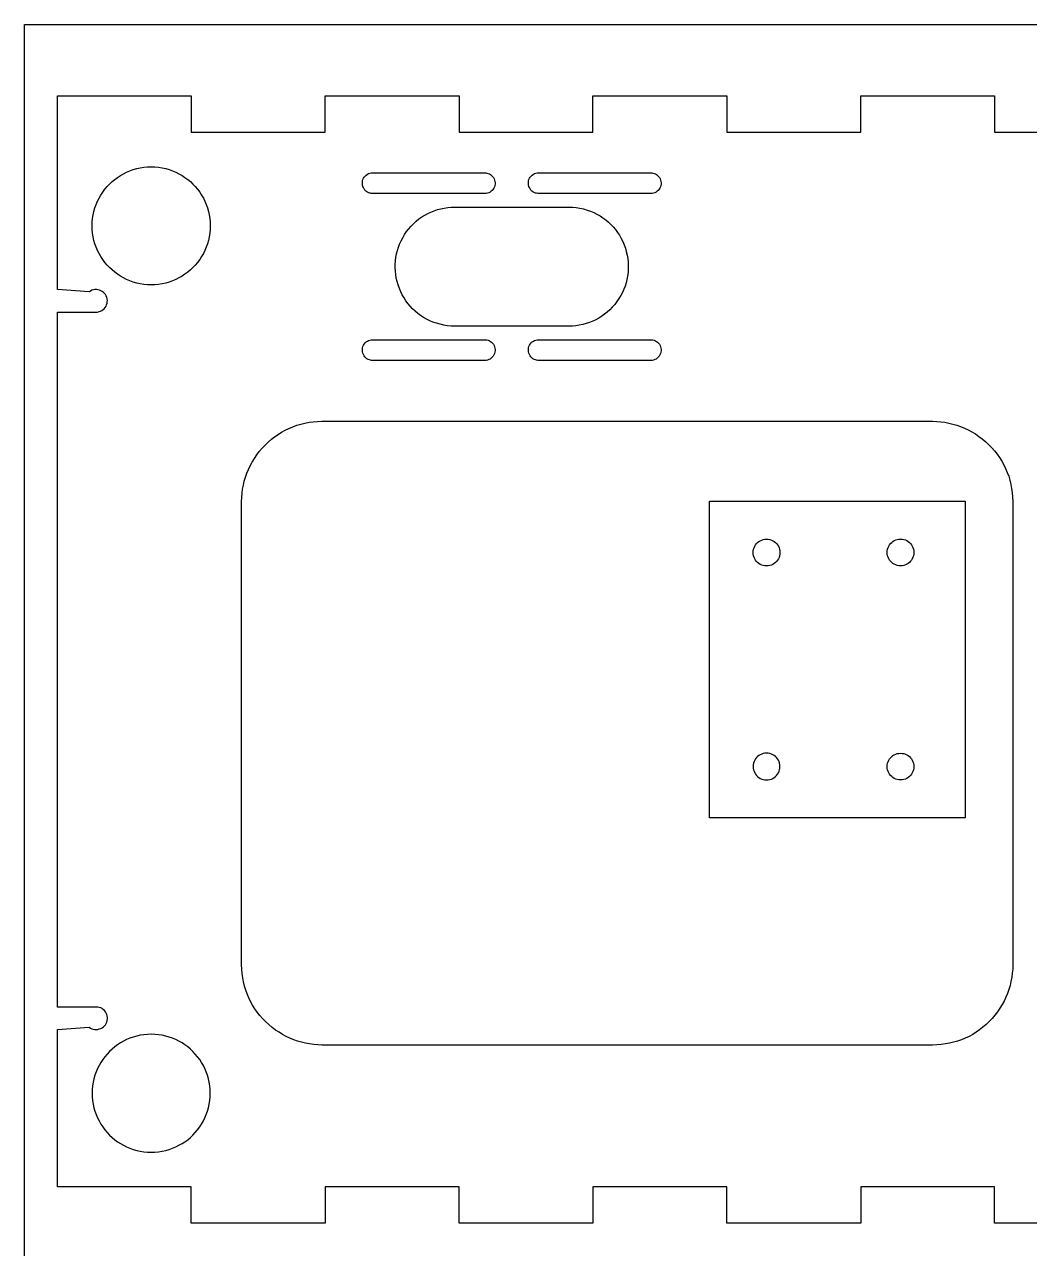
# Model space of a CAD drawing. Extents: x 0 to 650, y 186 to 551.
# Drawn here: x 0 to 150.1, y 368.5 to 551.4 of the extents above; entities that cross this region are included whole.
import ezdxf

# ---------------------------------------------------------------- set-up
doc = ezdxf.new("R2010")
doc.units = 0
doc.layers.get('0').update_dxf_attribs({"linetype": 'CONTINUOUS'})

msp = doc.modelspace()

# ---------------------------------------------------------------- linework, layer by layer
at = {"color": 7}
for points in [[(650.24, 551.399992), (650.24, 185.639992), (0, 185.639992), (0, 551.399992), (650.24, 551.399992), (650.24, 551.399992)], [(102.339987, 432.880206), (102.339987, 480.160048), (140.5001, 480.160048), (140.5001, 432.880206), (102.339987, 432.880206), (102.339987, 432.880206)]]:
    msp.add_lwpolyline(points, dxfattribs=at)
at = {"color": 1}
for points in [[(44.9199, 372.300077), (24.919996, 372.300077), (24.919996, 377.720154), (4.920008, 377.720154), (4.920008, 401.260028), (9.679996, 401.600106), (9.679996, 401.600106), (9.880007, 401.460123), (10.07999, 401.360217), (10.280001, 401.300103), (10.499993, 401.260028), (10.720014, 401.23999), (10.959987, 401.260028), (11.180008, 401.320141), (11.180008, 401.320141), (11.180008, 401.320141), (11.4, 401.40001), (11.600011, 401.500199), (11.780012, 401.640181), (11.940004, 401.780163), (12.080014, 401.960221), (12.180006, 402.160034), (12.279997, 402.36013), (12.279997, 402.36013), (12.279997, 402.36013), (12.339997, 402.579981), (12.379988, 402.820152), (12.379988, 403.040003), (12.339997, 403.260137), (12.279997, 403.45995), (12.199987, 403.680083), (12.080014, 403.880179), (12.080014, 403.880179), (12.080014, 403.880179), (11.940004, 404.059954), (11.760002, 404.219974), (11.580001, 404.359957), (11.37999, 404.460146), (11.159998, 404.540014), (10.940006, 404.58009), (10.700004, 404.600128), (10.700004, 404.600128), (4.920008, 404.600128), (4.920008, 508.440126), (10.700004, 508.440126), (10.700004, 508.440126), (10.919996, 508.440126), (11.139988, 508.499957), (11.360009, 508.56007), (11.559992, 508.659977), (11.739993, 508.799959), (11.900013, 508.940223), (12.060005, 509.119999), (12.060005, 509.119999), (12.060005, 509.119999), (12.180006, 509.320094), (12.259987, 509.52019), (12.339997, 509.740041), (12.360007, 509.960174), (12.379988, 510.180026), (12.339997, 510.400159), (12.279997, 510.62001), (12.279997, 510.62001), (12.279997, 510.62001), (12.199987, 510.840143), (12.099996, 511.039957), (11.960013, 511.220014), (11.799993, 511.380034), (11.619992, 511.499979), (11.420009, 511.620206), (11.199989, 511.700074), (11.199989, 511.700074), (11.199989, 511.700074), (10.979997, 511.760188), (10.760004, 511.779943), (10.520003, 511.779943), (10.30001, 511.74015), (10.07999, 511.680037), (9.880007, 511.58013), (9.679996, 511.440148), (9.679996, 511.440148), (4.920008, 511.779943), (4.920008, 540.720139), (24.919996, 540.720139), (24.919996, 535.320099), (44.9199, 535.320099), (44.9199, 540.720139), (64.91986, 540.720139), (64.91986, 535.320099), (84.920102, 535.320099), (84.920102, 540.720139), (104.920062, 540.720139), (104.920062, 535.320099), (124.920022, 535.320099), (124.920022, 540.720139), (144.919982, 540.720139), (144.919982, 535.320099), (164.919942, 535.320099)], [(147.64004, 410.920212), (147.620002, 410.280132), (147.559889, 409.66009), (147.48002, 409.040048), (147.360076, 408.420006), (147.220093, 407.820001), (147.040036, 407.219997), (146.83994, 406.64003), (146.600051, 406.080101), (146.340124, 405.500134), (146.040122, 404.959961), (145.700044, 404.42007), (145.359967, 403.900217), (145.359967, 403.900217), (144.960058, 403.380081), (144.540111, 402.900021), (144.100127, 402.419961), (143.640104, 401.979977), (143.180082, 401.580068), (142.679984, 401.200197), (142.179887, 400.840081), (141.639996, 400.520041), (141.100104, 400.220039), (140.539893, 399.960112), (139.979964, 399.720223), (139.37996, 399.50009), (138.779956, 399.34007), (138.179951, 399.18005), (137.559909, 399.080143), (136.920111, 398.979954), (136.280031, 398.940161), (135.639951, 398.920123), (44.440122, 398.920123), (44.440122, 398.920123), (43.800042, 398.940161), (43.200038, 398.999992), (42.579996, 399.080143), (41.979991, 399.18005), (41.379987, 399.34007), (40.80002, 399.50009), (40.220053, 399.720223), (39.660124, 399.940074), (39.099913, 400.200001), (38.560022, 400.500003), (38.020131, 400.820043), (37.520033, 401.160121), (37.520033, 401.160121), (36.97986, 401.56003), (36.500082, 401.979977), (36.020022, 402.419961), (35.580038, 402.859946), (35.160091, 403.340006), (34.779938, 403.840103), (34.420104, 404.340201), (34.080027, 404.880092), (33.780024, 405.419983), (33.50006, 405.980194), (33.259889, 406.560161), (33.060076, 407.140128), (32.85998, 407.740132), (32.719998, 408.360174), (32.600053, 408.980217), (32.519902, 409.620014), (32.460071, 410.260094), (32.440033, 410.920212), (32.440033, 480.119972), (32.440033, 480.119972), (32.460071, 480.740014), (32.499864, 481.360057), (32.580016, 481.980099), (32.69996, 482.580103), (32.839942, 483.180108), (33.02, 483.780112), (33.220096, 484.360079), (33.459984, 484.920008), (33.719911, 485.480219), (34.019913, 486.02011), (34.339953, 486.560001), (34.700069, 487.080137), (34.700069, 487.080137), (35.07994, 487.59999), (35.499887, 488.100088), (35.939871, 488.56011), (36.399893, 489.000094), (36.879953, 489.420041), (37.360013, 489.800194), (37.879867, 490.160028), (38.400002, 490.480068), (38.939893, 490.78007), (39.500104, 491.060034), (40.080071, 491.300206), (40.660038, 491.520057), (41.260042, 491.700114), (41.880084, 491.840097), (42.500127, 491.960041), (43.139924, 492.040192), (43.780004, 492.100023), (44.440122, 492.120061), (135.639951, 492.120061), (135.639951, 492.120061), (135.639951, 492.120061), (136.259993, 492.100023), (136.880036, 492.040192), (137.48004, 491.960041), (138.080044, 491.840097), (138.680049, 491.700114), (139.260016, 491.540094), (139.839982, 491.319961), (140.399911, 491.10011), (140.960122, 490.840183), (141.500013, 490.540181), (142.039904, 490.220141), (142.56004, 489.860026), (142.56004, 489.860026), (143.079893, 489.480154), (143.579991, 489.060208), (144.040013, 488.620223), (144.479998, 488.160201), (144.899944, 487.700179), (145.300136, 487.200081), (145.659969, 486.679946), (145.980009, 486.160092), (146.280011, 485.620201), (146.559976, 485.05999), (146.799864, 484.480023), (147.019998, 483.900057), (147.200056, 483.300052), (147.340038, 482.68001), (147.459982, 482.059968), (147.559889, 481.42017), (147.599964, 480.78009), (147.64004, 480.119972), (147.64004, 410.920212), (147.64004, 410.920212)], [(164.919942, 372.300077), (144.919982, 372.300077), (144.919982, 377.720154), (124.920022, 377.720154), (124.920022, 372.300077), (104.920062, 372.300077), (104.920062, 377.720154), (84.920102, 377.720154), (84.920102, 372.300077), (64.91986, 372.300077), (64.91986, 377.720154), (44.9199, 377.720154), (44.9199, 372.300077), (44.9199, 372.300077)]]:
    msp.add_lwpolyline(points, dxfattribs=at)
at = {"color": 5}
for points in [[(10.120009, 521.320183), (10.120009, 521.880112), (10.18001, 522.420003), (10.259991, 522.960177), (10.379992, 523.48003), (10.520003, 524.000166), (10.700004, 524.499981), (10.919996, 525.000079), (11.139988, 525.460101), (11.4, 525.920123), (11.700002, 526.360108), (12.000004, 526.780054), (12.339997, 527.179963), (12.7, 527.560117), (13.080012, 527.91995), (13.480006, 528.23999), (13.900009, 528.56003), (14.320012, 528.839994), (14.780006, 529.100203), (15.26001, 529.340092), (15.740013, 529.540188), (16.239998, 529.719963), (16.759992, 529.859946), (17.279987, 529.980172), (17.819991, 530.060041), (18.380004, 530.120154), (18.93999, 530.140192), (18.93999, 530.140192), (18.93999, 530.140192), (19.479994, 530.120154), (20.040007, 530.060041), (20.580011, 529.980172), (21.100006, 529.859946), (21.62, 529.719963), (22.120013, 529.540188), (22.599989, 529.340092), (23.079992, 529.100203), (23.539986, 528.839994), (23.959989, 528.56003), (24.379992, 528.23999), (24.779986, 527.91995), (25.159998, 527.560117), (25.520001, 527.179963), (25.859994, 526.780054), (26.180006, 526.360108), (26.459998, 525.920123), (26.72001, 525.460101), (26.960012, 525.000079), (27.159994, 524.499981), (27.339996, 524.000166), (27.480006, 523.48003), (27.600007, 522.960177), (27.679989, 522.420003), (27.739989, 521.880112), (27.759999, 521.320183), (27.759999, 521.320183), (27.759999, 521.320183), (27.739989, 520.759972), (27.679989, 520.220081), (27.600007, 519.68019), (27.480006, 519.140017), (27.339996, 518.640201), (27.159994, 518.120066), (26.960012, 517.640006), (26.72001, 517.179983), (26.459998, 516.719961), (26.180006, 516.279977), (25.859994, 515.86003), (25.520001, 515.460121), (25.159998, 515.079968), (24.779986, 514.720134), (24.379992, 514.380057), (23.959989, 514.080054), (23.539986, 513.80009), (23.079992, 513.540163), (22.599989, 513.299992), (22.120013, 513.100179), (21.62, 512.920121), (21.100006, 512.760101), (20.580011, 512.660194), (20.040007, 512.560006), (19.479994, 512.520212), (18.93999, 512.500174), (18.93999, 512.500174), (18.93999, 512.500174), (18.380004, 512.520212), (17.819991, 512.560006), (17.279987, 512.660194), (16.759992, 512.760101), (16.239998, 512.920121), (15.740013, 513.100179), (15.26001, 513.299992), (14.780006, 513.540163), (14.320012, 513.80009), (13.900009, 514.080054), (13.480006, 514.380057), (13.080012, 514.720134), (12.7, 515.079968), (12.339997, 515.460121), (12.000004, 515.86003), (11.700002, 516.279977), (11.4, 516.719961), (11.139988, 517.179983), (10.919996, 517.640006), (10.700004, 518.120066), (10.520003, 518.640201), (10.379992, 519.140017), (10.259991, 519.68019), (10.18001, 520.220081), (10.120009, 520.759972), (10.120009, 521.320183), (10.120009, 521.320183)], [(51.539987, 526.220126), (51.339891, 526.299994), (51.160116, 526.400183), (51.000096, 526.520128), (50.860113, 526.66011), (50.739887, 526.840168), (50.619942, 527.019943), (50.540073, 527.200001), (50.540073, 527.200001), (50.540073, 527.200001), (50.499998, 527.420134), (50.47996, 527.619948), (50.47996, 527.820043), (50.499998, 528.020139), (50.560111, 528.219952), (50.660018, 528.420048), (50.759924, 528.600106), (50.759924, 528.600106), (50.759924, 528.600106), (50.899907, 528.760126), (51.059927, 528.900108), (51.219947, 529.020052), (51.400004, 529.119959), (51.6001, 529.180072), (51.799913, 529.220148), (52.020047, 529.240186), (52.020047, 529.240186), (68.760058, 529.240186), (68.760058, 529.240186), (68.760058, 529.240186), (68.920078, 529.220148), (69.080098, 529.20011), (69.240118, 529.160034), (69.240118, 529.160034), (69.439931, 529.080166), (69.619989, 528.979977), (69.780009, 528.860032), (69.919991, 528.700012), (70.039936, 528.539992), (70.140124, 528.360217), (70.219993, 528.160121), (70.219993, 528.160121), (70.219993, 528.160121), (70.280107, 527.960026), (70.299862, 527.760212), (70.299862, 527.540079), (70.260069, 527.339983), (70.199956, 527.14017), (70.120087, 526.960112), (69.99986, 526.780054), (69.99986, 526.780054), (69.99986, 526.780054), (69.859878, 526.620034), (69.719896, 526.480052), (69.54012, 526.360108), (69.360062, 526.260201), (69.180004, 526.200088), (68.959871, 526.160012), (68.760058, 526.139974), (68.760058, 526.139974), (52.020047, 526.139974), (52.020047, 526.139974), (51.860027, 526.160012), (51.700007, 526.18005), (51.539987, 526.220126), (51.539987, 526.220126)], [(75.55992, 528.600106), (75.699902, 528.760126), (75.859922, 528.900108), (76.019942, 529.020052), (76.2, 529.119959), (76.400096, 529.180072), (76.599909, 529.220148), (76.820042, 529.240186), (76.820042, 529.240186), (93.560053, 529.240186), (93.560053, 529.240186), (93.560053, 529.240186), (93.720073, 529.220148), (93.880093, 529.20011), (94.040113, 529.160034), (94.040113, 529.160034), (94.239927, 529.080166), (94.419984, 528.979977), (94.580004, 528.860032), (94.719987, 528.700012), (94.839931, 528.539992), (94.94012, 528.360217), (95.019989, 528.160121), (95.019989, 528.160121), (95.019989, 528.160121), (95.080102, 527.960026), (95.10014, 527.760212), (95.10014, 527.540079), (95.060064, 527.339983), (94.999951, 527.14017), (94.920082, 526.960112), (94.800138, 526.780054), (94.800138, 526.780054), (94.800138, 526.780054), (94.659873, 526.620034), (94.519891, 526.480052), (94.340116, 526.360108), (94.160058, 526.260201), (93.98, 526.200088), (93.759867, 526.160012), (93.560053, 526.139974), (93.560053, 526.139974), (76.820042, 526.139974), (76.820042, 526.139974), (76.660022, 526.160012), (76.500002, 526.18005), (76.339982, 526.220126), (76.339982, 526.220126), (76.139887, 526.299994), (75.960111, 526.400183), (75.800091, 526.520128), (75.660109, 526.66011), (75.539882, 526.840168), (75.419938, 527.019943), (75.340069, 527.200001), (75.340069, 527.200001), (75.340069, 527.200001), (75.299993, 527.420134), (75.279956, 527.619948), (75.279956, 527.820043), (75.299993, 528.020139), (75.360107, 528.219952), (75.460013, 528.420048), (75.55992, 528.600106), (75.55992, 528.600106)], [(64.280062, 506.320072), (63.720133, 506.34011), (63.159922, 506.400223), (62.620031, 506.480092), (62.08014, 506.600037), (61.539967, 506.760057), (61.539967, 506.760057), (61.020113, 506.940114), (60.540053, 507.14021), (60.059993, 507.380099), (59.599971, 507.640026), (59.159987, 507.91999), (58.74004, 508.24003), (58.359887, 508.56007), (57.980016, 508.920186), (57.6199, 509.300057), (57.29986, 509.68021), (56.980102, 510.100157), (56.700138, 510.540141), (56.439929, 511.000163), (56.220078, 511.480223), (55.999944, 511.960001), (55.819887, 512.480137), (55.819887, 512.480137), (55.659867, 512.99999), (55.539922, 513.520126), (55.460053, 514.039979), (55.39994, 514.560114), (55.379902, 515.079968), (55.379902, 515.600103), (55.419978, 516.100201), (55.480091, 516.620054), (55.579998, 517.120152), (55.699942, 517.619968), (55.859962, 518.120066), (56.04002, 518.600126), (56.259871, 519.080186), (56.500042, 519.540208), (56.780007, 519.999948), (57.080009, 520.45997), (57.080009, 520.45997), (57.420087, 520.880199), (57.759882, 521.280108), (58.140036, 521.659979), (58.519907, 522.020094), (58.920098, 522.340134), (59.340044, 522.640137), (59.780029, 522.920101), (60.240051, 523.15999), (60.700073, 523.380123), (61.180133, 523.580219), (61.679949, 523.739957), (62.180047, 523.880221), (62.679862, 523.980128), (63.220036, 524.059997), (63.739889, 524.100072), (64.280062, 524.12011), (81.300038, 524.12011), (81.300038, 524.12011), (81.859967, 524.100072), (82.40014, 524.059997), (82.960069, 523.96009), (83.49996, 523.840146), (84.040133, 523.680126), (84.040133, 523.680126), (84.539949, 523.500068), (85.040047, 523.299972), (85.520107, 523.060083), (85.980129, 522.800157), (86.400076, 522.520192), (86.820022, 522.22019), (87.219931, 521.880112), (87.600084, 521.519997), (87.93988, 521.160163), (88.279958, 520.759972), (88.57996, 520.340026), (88.879962, 519.900041), (89.120133, 519.440019), (89.360022, 518.979997), (89.579873, 518.480181), (89.759931, 517.980083), (89.759931, 517.980083), (89.899913, 517.459948), (90.02014, 516.940094), (90.120047, 516.419959), (90.179878, 515.900106), (90.199916, 515.37997), (90.199916, 514.860117), (90.160122, 514.339981), (90.100009, 513.820128), (90.000102, 513.32003), (89.879876, 512.820214), (89.720138, 512.320117), (89.54008, 511.840057), (89.319947, 511.359997), (89.080058, 510.899974), (88.800093, 510.439952), (88.480053, 509.999968), (88.480053, 509.999968), (88.160013, 509.559983), (87.799898, 509.160074), (87.440064, 508.780203), (87.059911, 508.420088), (86.639964, 508.100048), (86.220018, 507.800046), (85.800071, 507.520081), (85.340049, 507.280192), (84.880027, 507.060059), (84.399967, 506.859963), (83.899869, 506.699943), (83.400053, 506.559961), (82.879918, 506.460054), (82.360064, 506.380186), (81.839929, 506.34011), (81.300038, 506.320072), (64.280062, 506.320072), (64.280062, 506.320072)], [(70.219993, 503.240181), (70.280107, 503.020048), (70.299862, 502.819952), (70.299862, 502.620139), (70.260069, 502.420043), (70.199956, 502.219948), (70.120087, 502.020134), (69.99986, 501.840077), (69.99986, 501.840077), (69.99986, 501.840077), (69.859878, 501.680057), (69.719896, 501.540074), (69.54012, 501.42013), (69.360062, 501.339979), (69.180004, 501.26011), (68.959871, 501.220034), (68.760058, 501.220034), (68.760058, 501.220034), (52.020047, 501.220034), (52.020047, 501.220034), (51.860027, 501.220034), (51.700007, 501.240072), (51.539987, 501.280148), (51.539987, 501.280148), (51.339891, 501.360017), (51.160116, 501.460206), (51.000096, 501.600188), (50.860113, 501.74017), (50.739887, 501.90019), (50.619942, 502.079966), (50.540073, 502.280061), (50.540073, 502.280061), (50.540073, 502.280061), (50.499998, 502.480157), (50.47996, 502.700008), (50.47996, 502.900103), (50.499998, 503.100199), (50.560111, 503.300012), (50.660018, 503.48007), (50.759924, 503.660128), (50.759924, 503.660128), (50.759924, 503.660128), (50.899907, 503.820148), (51.059927, 503.980168), (51.219947, 504.080074), (51.400004, 504.179981), (51.6001, 504.240094), (51.799913, 504.28017), (52.020047, 504.300208), (52.020047, 504.300208), (52.020047, 504.300208), (68.760058, 504.300208), (68.760058, 504.300208), (68.920078, 504.300208), (69.080098, 504.260132), (69.240118, 504.220057), (69.240118, 504.220057), (69.439931, 504.140188), (69.619989, 504.039999), (69.780009, 503.920054), (69.919991, 503.780072), (70.039936, 503.620052), (70.140124, 503.439994), (70.219993, 503.240181), (70.219993, 503.240181)], [(95.019989, 503.240181), (95.080102, 503.020048), (95.10014, 502.819952), (95.10014, 502.620139), (95.060064, 502.420043), (94.999951, 502.219948), (94.920082, 502.020134), (94.800138, 501.840077), (94.800138, 501.840077), (94.800138, 501.840077), (94.659873, 501.680057), (94.519891, 501.540074), (94.340116, 501.42013), (94.160058, 501.339979), (93.98, 501.26011), (93.759867, 501.220034), (93.560053, 501.220034), (93.560053, 501.220034), (76.820042, 501.220034), (76.820042, 501.220034), (76.660022, 501.220034), (76.500002, 501.240072), (76.339982, 501.280148), (76.339982, 501.280148), (76.139887, 501.360017), (75.960111, 501.460206), (75.800091, 501.600188), (75.660109, 501.74017), (75.539882, 501.90019), (75.419938, 502.079966), (75.340069, 502.280061), (75.340069, 502.280061), (75.340069, 502.280061), (75.299993, 502.480157), (75.279956, 502.700008), (75.279956, 502.900103), (75.299993, 503.100199), (75.360107, 503.300012), (75.460013, 503.48007), (75.55992, 503.660128), (75.55992, 503.660128), (75.55992, 503.660128), (75.699902, 503.820148), (75.859922, 503.980168), (76.019942, 504.080074), (76.2, 504.179981), (76.400096, 504.240094), (76.599909, 504.28017), (76.820042, 504.300208), (76.820042, 504.300208), (93.560053, 504.300208), (93.560053, 504.300208), (93.560053, 504.300208), (93.720073, 504.300208), (93.880093, 504.260132), (94.040113, 504.220057), (94.040113, 504.220057), (94.239927, 504.140188), (94.419984, 504.039999), (94.580004, 503.920054), (94.719987, 503.780072), (94.839931, 503.620052), (94.94012, 503.439994), (95.019989, 503.240181), (95.019989, 503.240181)], [(108.840129, 472.499972), (108.859884, 472.760181), (108.89996, 473.00007), (108.980111, 473.220203), (109.080018, 473.440054), (109.199962, 473.64015), (109.359982, 473.839963), (109.520002, 473.999983), (109.70006, 474.139966), (109.899873, 474.260192), (110.120007, 474.360099), (110.359896, 474.439968), (110.600067, 474.480043), (110.839956, 474.500081), (110.839956, 474.500081), (110.839956, 474.500081), (111.099882, 474.480043), (111.340053, 474.439968), (111.579942, 474.360099), (111.780038, 474.260192), (111.999889, 474.139966), (112.179947, 473.999983), (112.339967, 473.839963), (112.479949, 473.64015), (112.619931, 473.440054), (112.72012, 473.220203), (112.779951, 473.00007), (112.840064, 472.760181), (112.840064, 472.499972), (112.840064, 472.499972), (112.840064, 472.499972), (112.840064, 472.260083), (112.779951, 472.020194), (112.72012, 471.780023), (112.619931, 471.560172), (112.479949, 471.360077), (112.339967, 471.180019), (112.179947, 470.999961), (111.999889, 470.859979), (111.780038, 470.740034), (111.579942, 470.640128), (111.340053, 470.559977), (111.099882, 470.520183), (110.839956, 470.500146), (110.839956, 470.500146), (110.839956, 470.500146), (110.600067, 470.520183), (110.359896, 470.559977), (110.120007, 470.640128), (109.899873, 470.740034), (109.70006, 470.859979), (109.520002, 470.999961), (109.359982, 471.180019), (109.199962, 471.360077), (109.080018, 471.560172), (108.980111, 471.780023), (108.89996, 472.020194), (108.859884, 472.260083), (108.840129, 472.499972), (108.840129, 472.499972)], [(128.860127, 472.52001), (128.879882, 472.780219), (128.919958, 473.020108), (129.000109, 473.239959), (129.100016, 473.460092), (129.21996, 473.660188), (129.359942, 473.839963), (129.54, 474.020021), (129.720058, 474.160003), (129.919871, 474.279948), (130.140004, 474.380137), (130.360138, 474.460006), (130.620064, 474.500081), (130.859953, 474.520119), (130.859953, 474.520119), (130.859953, 474.520119), (131.11988, 474.500081), (131.360051, 474.460006), (131.579902, 474.380137), (131.800036, 474.279948), (132.000131, 474.160003), (132.199944, 474.020021), (132.359964, 473.839963), (132.499947, 473.660188), (132.619891, 473.460092), (132.72008, 473.239959), (132.799949, 473.020108), (132.840024, 472.780219), (132.860062, 472.52001), (132.860062, 472.52001), (132.860062, 472.52001), (132.840024, 472.260083), (132.799949, 472.020194), (132.72008, 471.800061), (132.619891, 471.58021), (132.499947, 471.380114), (132.359964, 471.200057), (132.199944, 471.019999), (132.000131, 470.880017), (131.800036, 470.760072), (131.579902, 470.660166), (131.360051, 470.580014), (131.11988, 470.540221), (130.859953, 470.520183), (130.859953, 470.520183), (130.859953, 470.520183), (130.620064, 470.540221), (130.360138, 470.580014), (130.140004, 470.660166), (129.919871, 470.760072), (129.720058, 470.880017), (129.54, 471.019999), (129.359942, 471.200057), (129.21996, 471.380114), (129.100016, 471.58021), (129.000109, 471.800061), (128.919958, 472.020194), (128.879882, 472.260083), (128.860127, 472.52001), (128.860127, 472.52001)], [(108.840129, 440.539999), (108.859884, 440.280072), (108.89996, 440.040183), (108.980111, 439.82005), (109.080018, 439.600199), (109.199962, 439.400103), (109.359982, 439.200008), (109.520002, 439.039988), (109.70006, 438.900006), (109.899873, 438.760023), (110.120007, 438.660117), (110.359896, 438.600003), (110.600067, 438.540172), (110.839956, 438.540172), (110.839956, 438.540172), (110.839956, 438.540172), (111.099882, 438.540172), (111.340053, 438.600003), (111.579942, 438.660117), (111.780038, 438.760023), (111.999889, 438.900006), (112.179947, 439.039988), (112.339967, 439.200008), (112.479949, 439.400103), (112.619931, 439.600199), (112.72012, 439.82005), (112.779951, 440.040183), (112.840064, 440.280072), (112.840064, 440.539999), (112.840064, 440.539999), (112.840064, 440.539999), (112.840064, 440.78017), (112.779951, 441.020059), (112.72012, 441.259948), (112.619931, 441.480081), (112.479949, 441.680177), (112.339967, 441.859952), (112.179947, 442.019972), (111.999889, 442.179992), (111.780038, 442.300219), (111.579942, 442.400126), (111.340053, 442.479994), (111.099882, 442.52007), (110.839956, 442.540108), (110.839956, 442.540108), (110.839956, 442.540108), (110.600067, 442.52007), (110.359896, 442.479994), (110.120007, 442.400126), (109.899873, 442.300219), (109.70006, 442.179992), (109.520002, 442.019972), (109.359982, 441.859952), (109.199962, 441.680177), (109.080018, 441.480081), (108.980111, 441.259948), (108.89996, 441.020059), (108.859884, 440.78017), (108.840129, 440.539999), (108.840129, 440.539999)], [(128.860127, 440.519961), (128.879882, 440.760132), (128.919958, 441.020059), (129.000109, 441.240192), (129.100016, 441.460043), (129.21996, 441.660139), (129.359942, 441.840197), (129.54, 442.019972), (129.720058, 442.159954), (129.919871, 442.280181), (130.140004, 442.380088), (130.360138, 442.459957), (130.620064, 442.500032), (130.859953, 442.52007), (130.859953, 442.52007), (130.859953, 442.52007), (131.11988, 442.500032), (131.360051, 442.459957), (131.579902, 442.380088), (131.800036, 442.280181), (132.000131, 442.159954), (132.199944, 442.019972), (132.359964, 441.840197), (132.499947, 441.660139), (132.619891, 441.460043), (132.72008, 441.240192), (132.799949, 441.020059), (132.840024, 440.760132), (132.860062, 440.519961), (132.860062, 440.519961), (132.860062, 440.519961), (132.840024, 440.260034), (132.799949, 440.020146), (132.72008, 439.800012), (132.619891, 439.580161), (132.499947, 439.380066), (132.359964, 439.17997), (132.199944, 439.01995), (132.000131, 438.879968), (131.800036, 438.760023), (131.579902, 438.660117), (131.360051, 438.579966), (131.11988, 438.540172), (130.859953, 438.520134), (130.859953, 438.520134), (130.859953, 438.520134), (130.620064, 438.540172), (130.360138, 438.579966), (130.140004, 438.660117), (129.919871, 438.760023), (129.720058, 438.879968), (129.54, 439.01995), (129.359942, 439.17997), (129.21996, 439.380066), (129.100016, 439.580161), (129.000109, 439.800012), (128.919958, 440.020146), (128.879882, 440.260034), (128.860127, 440.519961), (128.860127, 440.519961)], [(10.120009, 391.72007), (10.120009, 391.160141), (10.18001, 390.619968), (10.259991, 390.080077), (10.379992, 389.540186), (10.520003, 389.040088), (10.700004, 388.53999), (10.919996, 388.040174), (11.139988, 387.580152), (11.4, 387.12013), (11.700002, 386.680146), (12.000004, 386.260199), (12.339997, 385.860008), (12.7, 385.480137), (13.080012, 385.120021), (13.480006, 384.779943), (13.900009, 384.480223), (14.320012, 384.199977), (14.780006, 383.94005), (15.26001, 383.700161), (15.740013, 383.500066), (16.239998, 383.320008), (16.759992, 383.159988), (17.279987, 383.060081), (17.819991, 382.960174), (18.380004, 382.920099), (18.93999, 382.900061), (18.93999, 382.900061), (18.93999, 382.900061), (19.479994, 382.920099), (20.040007, 382.960174), (20.580011, 383.060081), (21.100006, 383.159988), (21.62, 383.320008), (22.120013, 383.500066), (22.599989, 383.700161), (23.079992, 383.94005), (23.539986, 384.199977), (23.959989, 384.480223), (24.379992, 384.779943), (24.779986, 385.120021), (25.159998, 385.480137), (25.520001, 385.860008), (25.859994, 386.260199), (26.180006, 386.680146), (26.459998, 387.12013), (26.72001, 387.580152), (26.960012, 388.040174), (27.159994, 388.53999), (27.339996, 389.040088), (27.480006, 389.540186), (27.600007, 390.080077), (27.679989, 390.619968), (27.739989, 391.160141), (27.759999, 391.72007), (27.759999, 391.72007), (27.759999, 391.72007), (27.739989, 392.279999), (27.679989, 392.820172), (27.600007, 393.360063), (27.480006, 393.880199), (27.339996, 394.400052), (27.159994, 394.90015), (26.960012, 395.399966), (26.72001, 395.859988), (26.459998, 396.32001), (26.180006, 396.759994), (25.859994, 397.180223), (25.520001, 397.580132), (25.159998, 397.960003), (24.779986, 398.320119), (24.379992, 398.640159), (23.959989, 398.960199), (23.539986, 399.240163), (23.079992, 399.50009), (22.599989, 399.739979), (22.120013, 399.940074), (21.62, 400.120132), (21.100006, 400.260114), (20.580011, 400.380059), (20.040007, 400.46021), (19.479994, 400.520041), (18.93999, 400.540079), (18.93999, 400.540079), (18.93999, 400.540079), (18.380004, 400.520041), (17.819991, 400.46021), (17.279987, 400.380059), (16.759992, 400.260114), (16.239998, 400.120132), (15.740013, 399.940074), (15.26001, 399.739979), (14.780006, 399.50009), (14.320012, 399.240163), (13.900009, 398.960199), (13.480006, 398.640159), (13.080012, 398.320119), (12.7, 397.960003), (12.339997, 397.580132), (12.000004, 397.180223), (11.700002, 396.759994), (11.4, 396.32001), (11.139988, 395.859988), (10.919996, 395.399966), (10.700004, 394.90015), (10.520003, 394.400052), (10.379992, 393.880199), (10.259991, 393.360063), (10.18001, 392.820172), (10.120009, 392.279999), (10.120009, 391.72007), (10.120009, 391.72007)]]:
    msp.add_lwpolyline(points, dxfattribs=at)

doc.saveas('drawing.dxf')
